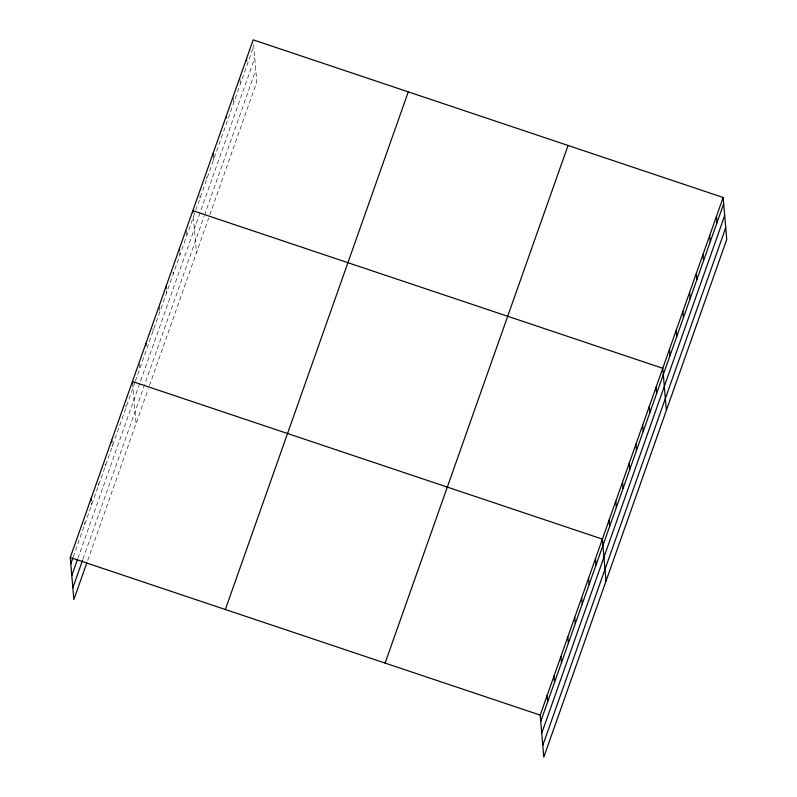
<?xml version="1.0" encoding="UTF-8"?>
<svg xmlns="http://www.w3.org/2000/svg" width="797" height="797" viewBox="0 0 797 797"><rect width="100%" height="100%" fill="white"/><g stroke="black" fill="none" stroke-linecap="round" stroke-linejoin="round"><path stroke-width="0.6" stroke-dasharray="3.98 2.99" d="M73.234 556.884L134.972 382.211M135.37 381.086L195.345 211.384M195.743 210.269L253.745 46.146M77.907 558.328L200.306 212.012M201.093 209.78L254.751 57.942M83.018 558.976L204.102 216.356M204.5 215.24L255.797 70.096M87.69 560.421L148.292 388.916M149.477 385.569L208.665 218.099M209.85 214.752L256.803 81.892L253.566 44.044M239.877 78.863L240.325 84.103M233.172 97.842L233.621 103.092M213.138 155.833L213.496 160.028M206.612 176.904L206.792 179.006M199.898 195.893L200.077 197.985M193.372 216.963L196.441 252.709M186.219 230.702L186.667 235.952M179.773 252.828L179.953 254.93M173.069 271.807L173.248 273.909M166.364 290.785L166.543 292.888M159.38 306.626L159.828 311.866M152.944 328.753L153.124 330.845M139.256 363.562L139.704 368.812M132.641 383.586L136.068 423.526M125.906 405.245L126.085 407.347M112.088 444.357L112.267 446.459M105.174 463.914L105.353 466.006M98.26 483.47L98.449 485.562M91.356 503.017L91.535 505.119M84.442 522.573L84.621 524.675"/><path stroke-width="1.2" d="M86.873 562.722L73.862 599.523L70.256 557.492L253.207 39.85L723.138 197.477L726.744 239.508L543.793 757.15L540.197 715.108L723.138 197.477M70.803 563.788L72.836 558.039M71.81 575.583L77.498 559.474M72.856 587.728L82.609 560.122M225.342 609.506L408.283 91.864M385.11 663.094L568.062 145.462M540.735 721.405L723.676 203.773M541.741 733.2L724.692 215.569M542.787 745.354L725.728 227.713M70.256 557.492L540.197 715.108M716.433 216.455L716.971 222.752M709.719 235.434L710.257 241.73M703.014 254.412L703.552 260.709M696.309 273.391L696.847 279.687M689.594 292.369L690.132 298.676M682.89 311.358L683.428 317.654M676.185 330.337L676.723 336.633M669.47 349.315L670.008 355.611M666.372 410.335L662.765 368.294L192.834 210.667L193.013 212.769M656.061 387.272L656.598 393.569M649.346 406.251L649.894 412.547M642.641 425.229L643.179 431.536M635.936 444.218L636.474 450.514M629.222 463.196L629.769 469.493M622.517 482.175L623.055 488.471M615.812 501.154L616.35 507.45M609.097 520.132L609.645 526.428M605.999 581.152L602.393 539.111L132.461 381.494L132.641 383.586M595.479 558.667L596.026 564.963M588.575 578.223L589.113 584.52M581.661 597.78L582.199 604.076M574.747 617.336L575.285 623.633M567.833 636.893L568.381 643.189M560.929 656.449L561.467 662.745M554.015 676.005L554.553 682.302M547.101 695.562L547.639 701.858M246.492 58.829L246.671 60.931M226.368 115.774L226.547 117.866M212.958 153.731L213.138 155.833M179.415 248.634L179.594 250.726M166.005 286.591L166.184 288.693M145.881 343.527L146.06 345.629M111.729 440.153L111.909 442.255M90.997 498.822L91.177 500.924"/></g></svg>
